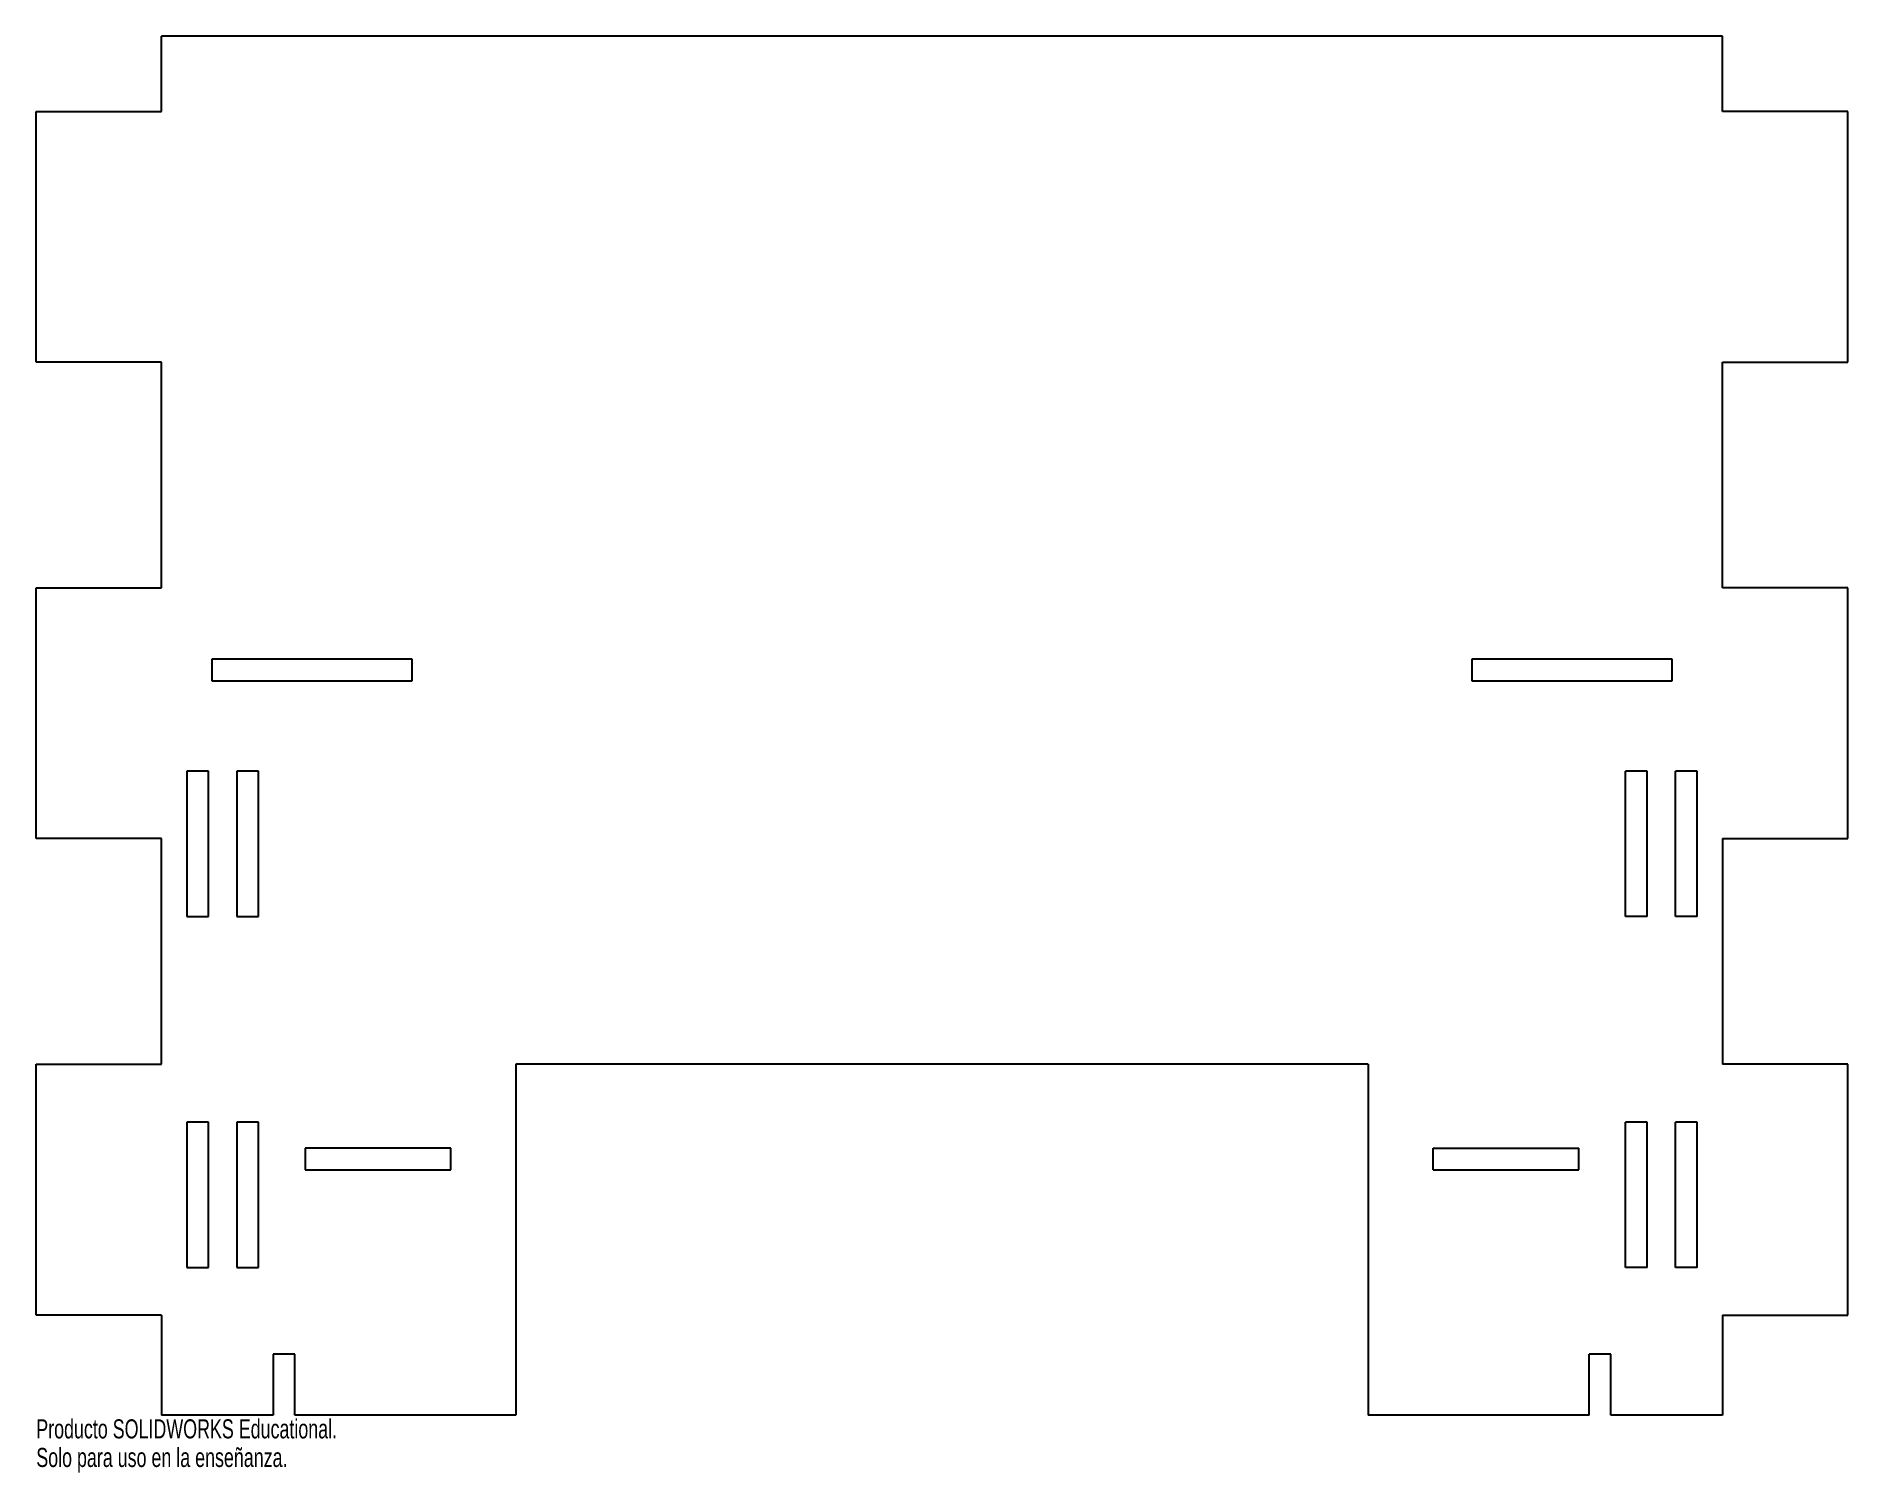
# Model space of a CAD drawing. Header units: inches. Extents: x -9 to 9, y -24.2 to -9.9.
import ezdxf

# ---------------------------------------------------------------- set-up
doc = ezdxf.new("R2010")
doc.units = ezdxf.units.IN
doc.header["$MEASUREMENT"] = 0
doc.styles.add('SLDTEXTSTYLE0', font='TXT', dxfattribs={"width": 0.7})

msp = doc.modelspace()

# ---------------------------------------------------------------- linework, layer by layer
at = {"color": 7, "linetype": 'Continuous', "lineweight": 25}
for p, q in [((7.783, -9.875), (-7.783, -9.875)), ((-7.783, -10.625), (-7.783, -9.875)), ((7.783, -10.625), (7.783, -9.875)), ((-9.033, -10.625), (-7.783, -10.625)), ((-9.033, -13.125), (-9.033, -10.625)), ((9.033, -10.625), (7.783, -10.625)), ((9.033, -13.125), (9.033, -10.625)), ((-7.783, -13.125), (-9.033, -13.125)), ((-7.783, -15.375), (-7.783, -13.125)), ((7.783, -15.375), (7.783, -13.125)), ((7.783, -13.125), (9.033, -13.125)), ((-9.033, -15.375), (-7.783, -15.375)), ((-9.033, -17.875), (-9.033, -15.375)), ((9.033, -15.375), (7.783, -15.375)), ((9.033, -17.875), (9.033, -15.375)), ((-7.283, -16.086), (-7.283, -16.302)), ((-5.283, -16.086), (-7.283, -16.086)), ((-5.283, -16.302), (-5.283, -16.086)), ((5.283, -16.086), (5.283, -16.302)), ((7.283, -16.086), (5.283, -16.086)), ((7.283, -16.302), (7.283, -16.086)), ((-7.283, -16.302), (-5.283, -16.302)), ((5.283, -16.302), (7.283, -16.302)), ((-7.533, -17.202), (-7.533, -18.652)), ((-7.317, -17.202), (-7.533, -17.202)), ((-7.317, -18.652), (-7.317, -17.202)), ((-7.033, -17.202), (-7.033, -18.652)), ((-6.817, -17.202), (-7.033, -17.202)), ((-6.817, -18.652), (-6.817, -17.202)), ((6.817, -18.652), (6.817, -17.202)), ((7.033, -17.202), (6.817, -17.202)), ((7.033, -18.652), (7.033, -17.202)), ((7.317, -18.652), (7.317, -17.202)), ((7.533, -17.202), (7.317, -17.202)), ((7.533, -18.652), (7.533, -17.202)), ((-7.783, -17.875), (-9.033, -17.875)), ((-7.783, -20.125), (-7.783, -17.875)), ((7.783, -17.875), (7.783, -20.125)), ((7.783, -17.875), (9.033, -17.875)), ((-7.533, -18.652), (-7.317, -18.652)), ((-7.033, -18.652), (-6.817, -18.652)), ((7.033, -18.652), (6.817, -18.652)), ((7.533, -18.652), (7.317, -18.652)), ((-9.033, -20.125), (-7.783, -20.125)), ((-9.033, -22.625), (-9.033, -20.125)), ((-4.25, -20.125), (-4.25, -23.625)), ((4.25, -20.125), (-4.25, -20.125)), ((4.25, -20.125), (4.25, -23.625)), ((9.033, -20.125), (7.783, -20.125)), ((9.033, -22.625), (9.033, -20.125)), ((-7.317, -20.702), (-7.533, -20.702)), ((-7.533, -20.702), (-7.533, -22.152)), ((-7.317, -22.152), (-7.317, -20.702)), ((-6.817, -20.702), (-7.033, -20.702)), ((-7.033, -20.702), (-7.033, -22.152)), ((-6.817, -22.152), (-6.817, -20.702)), ((6.817, -22.152), (6.817, -20.702)), ((7.033, -20.702), (6.817, -20.702)), ((7.033, -22.152), (7.033, -20.702)), ((7.317, -22.152), (7.317, -20.702)), ((7.533, -20.702), (7.317, -20.702)), ((7.533, -22.152), (7.533, -20.702)), ((-6.35, -20.96), (-6.35, -21.176)), ((-4.9, -20.96), (-6.35, -20.96)), ((-4.9, -21.176), (-4.9, -20.96)), ((4.9, -21.176), (4.9, -20.96)), ((4.9, -20.96), (6.35, -20.96)), ((6.35, -21.176), (6.35, -20.96)), ((-6.35, -21.176), (-4.9, -21.176)), ((4.9, -21.176), (6.35, -21.176)), ((-7.533, -22.152), (-7.317, -22.152)), ((-7.033, -22.152), (-6.817, -22.152)), ((7.033, -22.152), (6.817, -22.152)), ((7.533, -22.152), (7.317, -22.152)), ((-7.783, -22.625), (-9.033, -22.625)), ((-7.783, -22.625), (-7.783, -23.625)), ((7.783, -22.625), (7.783, -23.625)), ((7.783, -22.625), (9.033, -22.625)), ((-6.672, -23.015), (-6.672, -23.625)), ((-6.455, -23.015), (-6.672, -23.015)), ((-6.455, -23.625), (-6.455, -23.015)), ((6.455, -23.625), (6.455, -23.015)), ((6.672, -23.015), (6.455, -23.015)), ((6.672, -23.625), (6.672, -23.015)), ((-6.672, -23.625), (-7.783, -23.625)), ((-4.25, -23.625), (-6.455, -23.625)), ((6.455, -23.625), (4.25, -23.625)), ((7.783, -23.625), (6.672, -23.625))]:
    msp.add_line(p, q, dxfattribs=at)

# ---------------------------------------------------------------- texts
at = {"color": 7, "linetype": 'Continuous', "char_height": 0.1903, "attachment_point": 1, "style": 'SLDTEXTSTYLE0'}
for s, insert in [('Producto SOLIDWORKS Educational.', (-9.033, -23.665)), ('Solo para uso en la enseñanza.', (-9.033, -23.95))]:
    msp.add_mtext(s, dxfattribs=dict(at, insert=insert))

doc.saveas('drawing.dxf')
